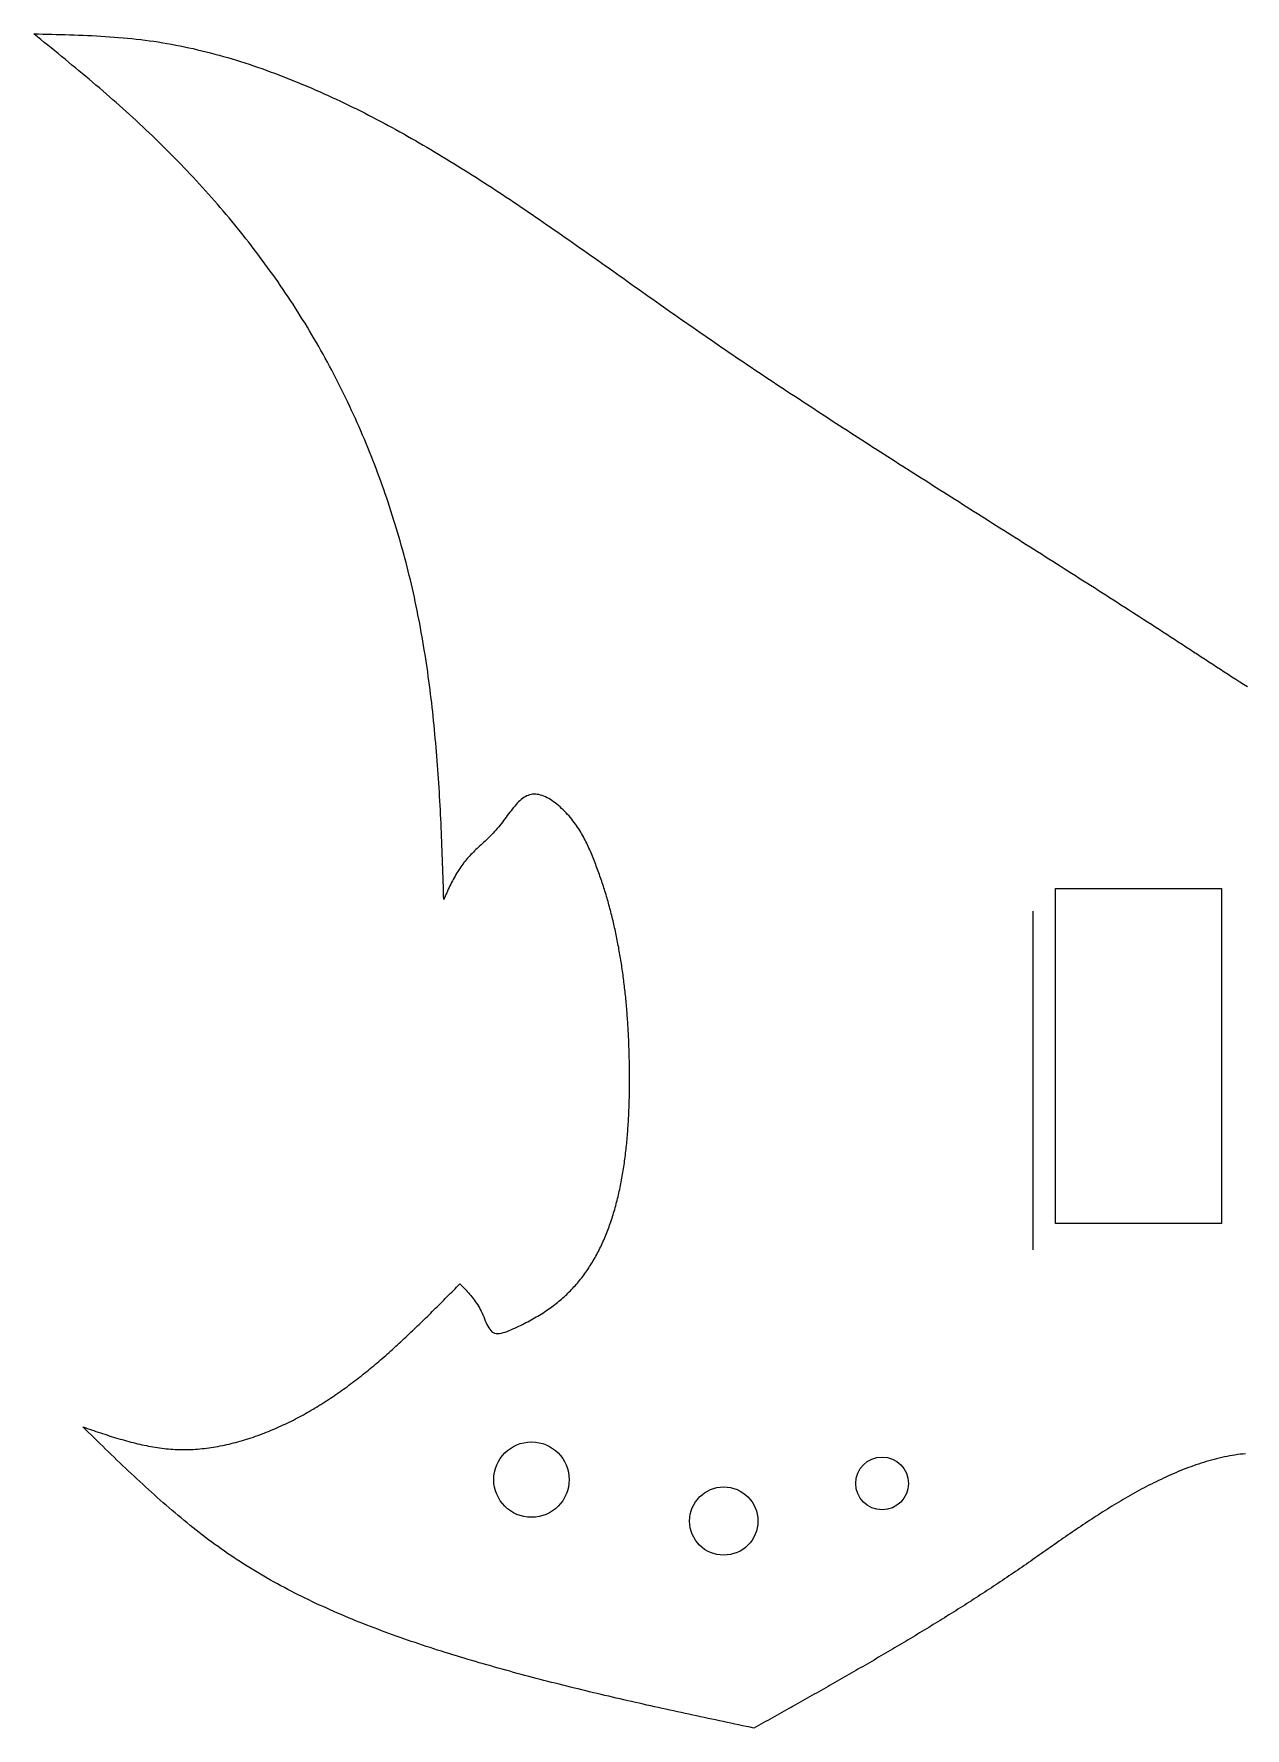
# Model space of a CAD drawing. Extents: x 19 to 405, y 18 to 182.
# Drawn here: x 18.6 to 136.4, y 17.5 to 182.4 of the extents above; entities that cross this region are included whole.
import ezdxf

# ---------------------------------------------------------------- set-up
doc = ezdxf.new("R2010")
doc.units = 0
doc.layers.get('0').update_dxf_attribs({"linetype": 'CONTINUOUS'})

msp = doc.modelspace()

# ---------------------------------------------------------------- linework, layer by layer
msp.add_line((115.8001, 97.0303), (115.8001, 64.063))
msp.add_lwpolyline([(134.1326, 66.6271), (118, 66.6271), (118, 99.2281), (134.1326, 99.2281)], close=True)
for points in [[(18.6379, 182.379, 0), (19.0725, 182.37, 0), (19.5072, 182.361, 0), (19.9418, 182.351, 0), (20.3763, 182.341, 0), (20.8107, 182.331, 0), (21.2451, 182.319, 0), (21.6794, 182.307, 0), (22.1135, 182.294, 0), (22.5475, 182.28, 0), (22.9813, 182.264, 0), (23.4149, 182.247, 0), (23.8483, 182.228, 0), (24.2815, 182.207, 0), (24.7144, 182.185, 0), (25.1471, 182.161, 0), (25.5795, 182.134, 0), (26.0115, 182.105, 0), (26.4433, 182.074, 0), (26.8748, 182.04, 0), (27.3058, 182.003, 0), (27.7365, 181.963, 0), (28.1668, 181.92, 0), (28.5967, 181.874, 0), (29.0262, 181.825, 0), (29.4552, 181.772, 0), (29.8837, 181.715, 0), (30.3118, 181.655, 0), (30.7393, 181.591, 0), (31.1663, 181.523, 0), (31.5928, 181.451, 0), (32.0187, 181.375, 0), (32.4441, 181.296, 0), (32.8689, 181.212, 0), (33.2931, 181.125, 0), (33.7167, 181.035, 0), (34.1397, 180.941, 0), (34.562, 180.843, 0), (34.9837, 180.742, 0), (35.4047, 180.638, 0), (35.8251, 180.53, 0), (36.2447, 180.42, 0), (36.6637, 180.305, 0), (37.082, 180.188, 0), (37.4995, 180.068, 0), (37.9162, 179.944, 0), (38.3323, 179.818, 0), (38.7475, 179.688, 0), (39.162, 179.556, 0), (39.5756, 179.421, 0), (39.9885, 179.283, 0), (40.4005, 179.142, 0), (40.8117, 178.998, 0), (41.222, 178.852, 0), (41.6314, 178.703, 0), (42.04, 178.552, 0), (42.4477, 178.399, 0), (42.8544, 178.242, 0), (43.2603, 178.084, 0), (43.6652, 177.923, 0), (44.0691, 177.76, 0), (44.4721, 177.595, 0), (44.8741, 177.427, 0), (45.2751, 177.257, 0), (45.6751, 177.086, 0), (46.074, 176.912, 0), (46.472, 176.736, 0), (46.8689, 176.559, 0), (47.2648, 176.379, 0), (47.6597, 176.198, 0), (48.0536, 176.015, 0), (48.4465, 175.83, 0), (48.8385, 175.643, 0), (49.2295, 175.455, 0), (49.6195, 175.264, 0), (50.0086, 175.072, 0), (50.3968, 174.878, 0), (50.7841, 174.683, 0), (51.1705, 174.486, 0), (51.5561, 174.287, 0), (51.9407, 174.087, 0), (52.3245, 173.885, 0), (52.7074, 173.681, 0), (53.0895, 173.476, 0), (53.4708, 173.27, 0), (53.8513, 173.062, 0), (54.2309, 172.853, 0), (54.6098, 172.642, 0), (54.9879, 172.43, 0), (55.3653, 172.216, 0), (55.7418, 172.001, 0), (56.1177, 171.785, 0), (56.4928, 171.567, 0), (56.8672, 171.348, 0), (57.2409, 171.128, 0), (57.6139, 170.907, 0), (57.9863, 170.684, 0), (58.3579, 170.46, 0), (58.7289, 170.235, 0), (59.0993, 170.009, 0), (59.469, 169.782, 0), (59.8382, 169.554, 0), (60.2067, 169.325, 0), (60.5746, 169.094, 0), (60.9419, 168.863, 0), (61.3087, 168.631, 0), (61.6749, 168.397, 0), (62.0405, 168.163, 0), (62.4056, 167.928, 0), (62.7702, 167.692, 0), (63.1343, 167.455, 0), (63.4979, 167.218, 0), (63.861, 166.979, 0), (64.2236, 166.74, 0), (64.5858, 166.5, 0), (64.9475, 166.259, 0), (65.3087, 166.017, 0), (65.6696, 165.775, 0), (66.03, 165.532, 0), (66.39, 165.289, 0), (66.7497, 165.045, 0), (67.1089, 164.8, 0), (67.4678, 164.555, 0), (67.8263, 164.309, 0), (68.1845, 164.063, 0), (68.5424, 163.816, 0), (68.8999, 163.569, 0), (69.2571, 163.321, 0), (69.6141, 163.073, 0), (69.9707, 162.825, 0), (70.3271, 162.576, 0), (70.6832, 162.327, 0), (71.0391, 162.077, 0), (71.3947, 161.827, 0), (71.7501, 161.577, 0), (72.1053, 161.327, 0), (72.4603, 161.076, 0), (72.8152, 160.826, 0), (73.1698, 160.575, 0), (73.5243, 160.324, 0), (73.8786, 160.073, 0), (74.2328, 159.822, 0), (74.5869, 159.57, 0), (74.9408, 159.319, 0), (75.2947, 159.068, 0), (75.6484, 158.816, 0), (76.0021, 158.565, 0), (76.3557, 158.314, 0), (76.7093, 158.063, 0), (77.0628, 157.812, 0), (77.4163, 157.561, 0), (77.7697, 157.31, 0), (78.1232, 157.059, 0), (78.4766, 156.809, 0), (78.8301, 156.559, 0), (79.1836, 156.309, 0), (79.5372, 156.059, 0), (79.8908, 155.81, 0), (80.2445, 155.561, 0), (80.5982, 155.313, 0), (80.952, 155.064, 0), (81.306, 154.817, 0), (81.66, 154.569, 0), (82.0142, 154.322, 0), (82.3685, 154.076, 0), (82.7229, 153.83, 0), (83.0775, 153.584, 0), (83.4322, 153.339, 0), (83.787, 153.094, 0), (84.1419, 152.85, 0), (84.497, 152.606, 0), (84.8522, 152.362, 0), (85.2075, 152.119, 0), (85.5629, 151.876, 0), (85.9185, 151.634, 0), (86.2742, 151.392, 0), (86.6301, 151.151, 0), (86.986, 150.909, 0), (87.3421, 150.669, 0), (87.6983, 150.428, 0), (88.0547, 150.188, 0), (88.4112, 149.948, 0), (88.7678, 149.709, 0), (89.1245, 149.47, 0), (89.4814, 149.231, 0), (89.8384, 148.992, 0), (90.1955, 148.754, 0), (90.5528, 148.516, 0), (90.9102, 148.279, 0), (91.2677, 148.041, 0), (91.6254, 147.804, 0), (91.9831, 147.568, 0), (92.3411, 147.331, 0), (92.6991, 147.095, 0), (93.0573, 146.859, 0), (93.4156, 146.623, 0), (93.774, 146.388, 0), (94.1326, 146.153, 0), (94.4913, 145.918, 0), (94.8502, 145.683, 0), (95.2091, 145.449, 0), (95.5682, 145.214, 0), (95.9275, 144.98, 0), (96.2868, 144.746, 0), (96.6463, 144.513, 0), (97.006, 144.279, 0), (97.3657, 144.046, 0), (97.7256, 143.813, 0), (98.0857, 143.58, 0), (98.4458, 143.347, 0), (98.8061, 143.114, 0), (99.1666, 142.882, 0), (99.5271, 142.65, 0), (99.8878, 142.417, 0), (100.249, 142.185, 0), (100.61, 141.953, 0), (100.971, 141.722, 0), (101.332, 141.49, 0), (101.693, 141.258, 0), (102.055, 141.027, 0), (102.417, 140.795, 0), (102.778, 140.564, 0), (103.14, 140.333, 0), (103.502, 140.102, 0), (103.864, 139.871, 0), (104.227, 139.64, 0), (104.589, 139.409, 0), (104.952, 139.178, 0), (105.315, 138.947, 0), (105.677, 138.716, 0), (106.04, 138.485, 0), (106.404, 138.254, 0), (106.767, 138.024, 0), (107.13, 137.793, 0), (107.494, 137.562, 0), (107.858, 137.331, 0), (108.221, 137.101, 0), (108.585, 136.87, 0), (108.949, 136.639, 0), (109.314, 136.408, 0), (109.678, 136.178, 0), (110.043, 135.947, 0), (110.407, 135.716, 0), (110.772, 135.485, 0), (111.137, 135.254, 0), (111.502, 135.023, 0), (111.867, 134.791, 0), (112.233, 134.56, 0), (112.598, 134.329, 0), (112.964, 134.097, 0), (113.33, 133.866, 0), (113.695, 133.634, 0), (114.062, 133.403, 0), (114.428, 133.171, 0), (114.794, 132.939, 0), (115.161, 132.707, 0), (115.527, 132.474, 0), (115.894, 132.242, 0), (116.261, 132.01, 0), (116.628, 131.777, 0), (116.995, 131.544, 0), (117.362, 131.311, 0), (117.73, 131.078, 0), (118.097, 130.844, 0), (118.465, 130.611, 0), (118.833, 130.377, 0), (119.201, 130.143, 0), (119.569, 129.909, 0), (119.938, 129.675, 0), (120.306, 129.44, 0), (120.675, 129.205, 0), (121.043, 128.97, 0), (121.412, 128.735, 0), (121.781, 128.5, 0), (122.15, 128.264, 0), (122.52, 128.028, 0), (122.889, 127.792, 0), (123.259, 127.555, 0), (123.629, 127.318, 0), (123.998, 127.081, 0), (124.368, 126.844, 0), (124.739, 126.606, 0), (125.109, 126.368, 0), (125.479, 126.13, 0), (125.85, 125.891, 0), (126.221, 125.653, 0), (126.592, 125.413, 0), (126.963, 125.174, 0), (127.334, 124.934, 0), (127.705, 124.694, 0), (128.077, 124.453, 0), (128.448, 124.212, 0), (128.82, 123.971, 0), (129.192, 123.729, 0), (129.564, 123.487, 0), (129.936, 123.245, 0), (130.309, 123.002, 0), (130.681, 122.758, 0), (131.054, 122.515, 0), (131.427, 122.271, 0), (131.8, 122.026, 0), (132.173, 121.781, 0), (132.546, 121.536, 0), (132.919, 121.291, 0), (133.293, 121.046, 0), (133.667, 120.801, 0), (134.042, 120.557, 0), (134.417, 120.314, 0), (134.792, 120.072, 0), (135.168, 119.831, 0), (135.544, 119.591, 0), (135.921, 119.353, 0), (136.299, 119.117, 0), (136.677, 118.883, 0)], [(58.4999, 98.1461, 0), (58.4878, 98.5831, 0), (58.4754, 99.0202, 0), (58.4626, 99.4571, 0), (58.4495, 99.894, 0), (58.4361, 100.331, 0), (58.4222, 100.768, 0), (58.4079, 101.204, 0), (58.3932, 101.641, 0), (58.3779, 102.078, 0), (58.3621, 102.514, 0), (58.3458, 102.951, 0), (58.329, 103.387, 0), (58.3115, 103.823, 0), (58.2934, 104.259, 0), (58.2747, 104.695, 0), (58.2552, 105.131, 0), (58.2351, 105.567, 0), (58.2143, 106.003, 0), (58.1927, 106.439, 0), (58.1703, 106.874, 0), (58.1471, 107.31, 0), (58.123, 107.745, 0), (58.0981, 108.18, 0), (58.0723, 108.615, 0), (58.0456, 109.05, 0), (58.0179, 109.485, 0), (57.9892, 109.919, 0), (57.9596, 110.354, 0), (57.9289, 110.788, 0), (57.8972, 111.222, 0), (57.8643, 111.656, 0), (57.8304, 112.09, 0), (57.7953, 112.523, 0), (57.7591, 112.957, 0), (57.7217, 113.39, 0), (57.683, 113.823, 0), (57.6432, 114.256, 0), (57.602, 114.689, 0), (57.5596, 115.121, 0), (57.5158, 115.554, 0), (57.4706, 115.986, 0), (57.4241, 116.418, 0), (57.3762, 116.849, 0), (57.3268, 117.281, 0), (57.276, 117.712, 0), (57.2237, 118.143, 0), (57.1699, 118.574, 0), (57.1145, 119.005, 0), (57.0576, 119.435, 0), (56.9991, 119.865, 0), (56.9389, 120.295, 0), (56.8771, 120.725, 0), (56.8136, 121.154, 0), (56.7484, 121.583, 0), (56.6815, 122.012, 0), (56.6128, 122.44, 0), (56.5424, 122.869, 0), (56.4701, 123.297, 0), (56.396, 123.725, 0), (56.32, 124.152, 0), (56.2421, 124.579, 0), (56.1623, 125.006, 0), (56.0806, 125.433, 0), (55.9968, 125.859, 0), (55.9111, 126.285, 0), (55.8233, 126.711, 0), (55.7335, 127.136, 0), (55.6416, 127.562, 0), (55.5476, 127.986, 0), (55.4515, 128.411, 0), (55.3534, 128.835, 0), (55.2531, 129.259, 0), (55.1507, 129.682, 0), (55.0462, 130.105, 0), (54.9396, 130.528, 0), (54.8309, 130.95, 0), (54.7202, 131.371, 0), (54.6074, 131.793, 0), (54.4924, 132.214, 0), (54.3754, 132.634, 0), (54.2563, 133.054, 0), (54.1352, 133.473, 0), (54.0119, 133.892, 0), (53.8866, 134.31, 0), (53.7592, 134.728, 0), (53.6297, 135.145, 0), (53.4981, 135.562, 0), (53.3645, 135.978, 0), (53.2288, 136.393, 0), (53.0911, 136.808, 0), (52.9512, 137.222, 0), (52.8094, 137.635, 0), (52.6654, 138.048, 0), (52.5194, 138.46, 0), (52.3713, 138.872, 0), (52.2212, 139.282, 0), (52.069, 139.692, 0), (51.9148, 140.101, 0), (51.7585, 140.51, 0), (51.6001, 140.918, 0), (51.4397, 141.325, 0), (51.2773, 141.731, 0), (51.1128, 142.136, 0), (50.9463, 142.541, 0), (50.7777, 142.944, 0), (50.6071, 143.347, 0), (50.4345, 143.749, 0), (50.2598, 144.15, 0), (50.083, 144.55, 0), (49.9043, 144.95, 0), (49.7235, 145.348, 0), (49.5407, 145.745, 0), (49.3558, 146.142, 0), (49.1689, 146.537, 0), (48.98, 146.932, 0), (48.7891, 147.325, 0), (48.5961, 147.718, 0), (48.4011, 148.109, 0), (48.2041, 148.5, 0), (48.0051, 148.889, 0), (47.8041, 149.277, 0), (47.601, 149.664, 0), (47.396, 150.05, 0), (47.1889, 150.435, 0), (46.9798, 150.819, 0), (46.7687, 151.202, 0), (46.5556, 151.584, 0), (46.3405, 151.964, 0), (46.1234, 152.343, 0), (45.9043, 152.721, 0), (45.6832, 153.098, 0), (45.4601, 153.473, 0), (45.235, 153.848, 0), (45.0079, 154.221, 0), (44.7788, 154.593, 0), (44.5477, 154.963, 0), (44.3147, 155.332, 0), (44.0797, 155.7, 0), (43.8428, 156.067, 0), (43.604, 156.432, 0), (43.3633, 156.796, 0), (43.1207, 157.159, 0), (42.8762, 157.521, 0), (42.6298, 157.881, 0), (42.3816, 158.24, 0), (42.1316, 158.598, 0), (41.8797, 158.954, 0), (41.6261, 159.309, 0), (41.3707, 159.663, 0), (41.1135, 160.016, 0), (40.8545, 160.367, 0), (40.5938, 160.717, 0), (40.3314, 161.066, 0), (40.0672, 161.413, 0), (39.8014, 161.759, 0), (39.5339, 162.104, 0), (39.2647, 162.447, 0), (38.9938, 162.79, 0), (38.7213, 163.131, 0), (38.4472, 163.47, 0), (38.1715, 163.808, 0), (37.8942, 164.145, 0), (37.6153, 164.481, 0), (37.3348, 164.816, 0), (37.0528, 165.149, 0), (36.7693, 165.48, 0), (36.4842, 165.811, 0), (36.1976, 166.14, 0), (35.9095, 166.468, 0), (35.62, 166.794, 0), (35.329, 167.12, 0), (35.0365, 167.443, 0), (34.7426, 167.766, 0), (34.4473, 168.087, 0), (34.1505, 168.407, 0), (33.8524, 168.726, 0), (33.5529, 169.043, 0), (33.2521, 169.359, 0), (32.9499, 169.674, 0), (32.6464, 169.987, 0), (32.3415, 170.299, 0), (32.0354, 170.61, 0), (31.728, 170.919, 0), (31.4193, 171.227, 0), (31.1093, 171.534, 0), (30.7981, 171.839, 0), (30.4857, 172.143, 0), (30.172, 172.446, 0), (29.8572, 172.747, 0), (29.5411, 173.047, 0), (29.2239, 173.346, 0), (28.9056, 173.643, 0), (28.5861, 173.939, 0), (28.2655, 174.234, 0), (27.9437, 174.527, 0), (27.6209, 174.819, 0), (27.2971, 175.11, 0), (26.9722, 175.399, 0), (26.6464, 175.688, 0), (26.3197, 175.975, 0), (25.992, 176.261, 0), (25.6636, 176.546, 0), (25.3343, 176.831, 0), (25.0042, 177.114, 0), (24.6734, 177.396, 0), (24.3419, 177.678, 0), (24.0098, 177.958, 0), (23.677, 178.238, 0), (23.3437, 178.517, 0), (23.0098, 178.796, 0), (22.6755, 179.074, 0), (22.3406, 179.351, 0), (22.0054, 179.628, 0), (21.6697, 179.905, 0), (21.3337, 180.181, 0), (20.9974, 180.456, 0), (20.6608, 180.732, 0), (20.324, 181.007, 0), (19.987, 181.281, 0), (19.6499, 181.556, 0), (19.3126, 181.83, 0), (18.9753, 182.105, 0), (18.6379, 182.379, 0)], [(60.0693, 60.7662, 0), (60.1896, 60.643, 0), (60.3097, 60.5195, 0), (60.4294, 60.3954, 0), (60.5486, 60.2705, 0), (60.6671, 60.1444, 0), (60.7846, 60.0169, 0), (60.901, 59.8877, 0), (61.0161, 59.7565, 0), (61.1298, 59.6229, 0), (61.2418, 59.4868, 0), (61.352, 59.3479, 0), (61.4602, 59.2057, 0), (61.5661, 59.0602, 0), (61.6697, 58.9109, 0), (61.7707, 58.7576, 0), (61.8689, 58.5999, 0), (61.9642, 58.4377, 0), (62.0563, 58.2707, 0), (62.1452, 58.0985, 0), (62.2306, 57.9208, 0), (62.3123, 57.7374, 0), (62.3911, 57.5498, 0), (62.4681, 57.3604, 0), (62.545, 57.172, 0), (62.6229, 56.9875, 0), (62.7034, 56.8094, 0), (62.7877, 56.6405, 0), (62.8773, 56.4836, 0), (62.9736, 56.3414, 0), (63.0778, 56.2166, 0), (63.1915, 56.1119, 0), (63.316, 56.03, 0), (63.4525, 55.9736, 0), (63.6009, 55.9423, 0), (63.7596, 55.9337, 0), (63.9274, 55.9453, 0), (64.1027, 55.9747, 0), (64.2841, 56.0192, 0), (64.4702, 56.0766, 0), (64.6594, 56.1442, 0), (64.8505, 56.2196, 0), (65.0419, 56.3003, 0), (65.2322, 56.3838, 0), (65.4203, 56.4682, 0), (65.6061, 56.5534, 0), (65.7896, 56.6393, 0), (65.9709, 56.7259, 0), (66.15, 56.8134, 0), (66.3268, 56.9016, 0), (66.5014, 56.9906, 0), (66.6739, 57.0804, 0), (66.8442, 57.171, 0), (67.0124, 57.2625, 0), (67.1784, 57.3548, 0), (67.3424, 57.4479, 0), (67.5043, 57.542, 0), (67.6641, 57.6369, 0), (67.8219, 57.7327, 0), (67.9777, 57.8295, 0), (68.1315, 57.9271, 0), (68.2833, 58.0257, 0), (68.4331, 58.1253, 0), (68.5811, 58.2258, 0), (68.7271, 58.3273, 0), (68.8712, 58.4299, 0), (69.0134, 58.5334, 0), (69.1538, 58.6379, 0), (69.2924, 58.7435, 0), (69.4291, 58.8501, 0), (69.5641, 58.9578, 0), (69.6972, 59.0666, 0), (69.8287, 59.1764, 0), (69.9584, 59.2874, 0), (70.0863, 59.3995, 0), (70.2126, 59.5127, 0), (70.3372, 59.627, 0), (70.4602, 59.7426, 0), (70.5815, 59.8593, 0), (70.7012, 59.9771, 0), (70.8193, 60.0962, 0), (70.9359, 60.2165, 0), (71.0509, 60.338, 0), (71.1643, 60.4607, 0), (71.2763, 60.5847, 0), (71.3868, 60.71, 0), (71.4958, 60.8366, 0), (71.6033, 60.9644, 0), (71.7094, 61.0935, 0), (71.814, 61.2238, 0), (71.9172, 61.3554, 0), (72.019, 61.4883, 0), (72.1194, 61.6223, 0), (72.2184, 61.7575, 0), (72.3159, 61.894, 0), (72.4121, 62.0316, 0), (72.5069, 62.1704, 0), (72.6004, 62.3103, 0), (72.6925, 62.4514, 0), (72.7832, 62.5936, 0), (72.8726, 62.737, 0), (72.9607, 62.8814, 0), (73.0474, 63.0269, 0), (73.1328, 63.1735, 0), (73.217, 63.3212, 0), (73.2998, 63.4699, 0), (73.3813, 63.6197, 0), (73.4616, 63.7705, 0), (73.5406, 63.9224, 0), (73.6183, 64.0752, 0), (73.6948, 64.229, 0), (73.77, 64.3838, 0), (73.844, 64.5396, 0), (73.9168, 64.6964, 0), (73.9883, 64.854, 0), (74.0587, 65.0126, 0), (74.1278, 65.1722, 0), (74.1958, 65.3326, 0), (74.2625, 65.4939, 0), (74.3282, 65.6562, 0), (74.3926, 65.8192, 0), (74.4559, 65.9832, 0), (74.518, 66.148, 0), (74.5791, 66.3136, 0), (74.6389, 66.48, 0), (74.6977, 66.6473, 0), (74.7554, 66.8153, 0), (74.8119, 66.9841, 0), (74.8674, 67.1537, 0), (74.9218, 67.324, 0), (74.9751, 67.4951, 0), (75.0273, 67.667, 0), (75.0785, 67.8395, 0), (75.1287, 68.0128, 0), (75.1778, 68.1867, 0), (75.2259, 68.3613, 0), (75.2729, 68.5366, 0), (75.319, 68.7126, 0), (75.364, 68.8892, 0), (75.4081, 69.0665, 0), (75.4512, 69.2443, 0), (75.4933, 69.4228, 0), (75.5344, 69.6018, 0), (75.5746, 69.7815, 0), (75.6138, 69.9617, 0), (75.6521, 70.1425, 0), (75.6895, 70.3238, 0), (75.7259, 70.5057, 0), (75.7614, 70.6881, 0), (75.7961, 70.871, 0), (75.8298, 71.0543, 0), (75.8626, 71.2382, 0), (75.8946, 71.4225, 0), (75.9257, 71.6073, 0), (75.9559, 71.7926, 0), (75.9853, 71.9783, 0), (76.0139, 72.1644, 0), (76.0416, 72.3509, 0), (76.0685, 72.5378, 0), (76.0946, 72.7251, 0), (76.1199, 72.9128, 0), (76.1444, 73.1008, 0), (76.1681, 73.2892, 0), (76.191, 73.4779, 0), (76.2131, 73.6669, 0), (76.2345, 73.8563, 0), (76.2552, 74.0459, 0), (76.2751, 74.2358, 0), (76.2942, 74.426, 0), (76.3127, 74.6165, 0), (76.3304, 74.8072, 0), (76.3474, 74.9981, 0), (76.3637, 75.1893, 0), (76.3794, 75.3807, 0), (76.3943, 75.5723, 0), (76.4086, 75.764, 0), (76.4222, 75.956, 0), (76.4352, 76.1481, 0), (76.4475, 76.3403, 0), (76.4592, 76.5327, 0), (76.4703, 76.7252, 0), (76.4807, 76.9178, 0), (76.4906, 77.1105, 0), (76.4998, 77.3033, 0), (76.5085, 77.4962, 0), (76.5165, 77.6891, 0), (76.524, 77.8821, 0), (76.531, 78.0751, 0), (76.5373, 78.2682, 0), (76.5432, 78.4613, 0), (76.5485, 78.6543, 0), (76.5532, 78.8474, 0), (76.5575, 79.0404, 0), (76.5612, 79.2334, 0), (76.5645, 79.4263, 0), (76.5672, 79.6192, 0), (76.5695, 79.812, 0), (76.5713, 80.0047, 0), (76.5726, 80.1973, 0), (76.5735, 80.3898, 0), (76.5739, 80.5821, 0), (76.5739, 80.7744, 0), (76.5735, 80.9665, 0), (76.5726, 81.1584, 0), (76.5713, 81.3501, 0), (76.5697, 81.5417, 0), (76.5676, 81.733, 0), (76.5651, 81.9242, 0), (76.5623, 82.1151, 0), (76.559, 82.3059, 0), (76.5554, 82.4964, 0), (76.5514, 82.6867, 0), (76.5469, 82.8768, 0), (76.5421, 83.0667, 0), (76.5368, 83.2564, 0), (76.5311, 83.4458, 0), (76.5251, 83.6351, 0), (76.5186, 83.8241, 0), (76.5117, 84.0129, 0), (76.5043, 84.2015, 0), (76.4966, 84.3898, 0), (76.4884, 84.578, 0), (76.4798, 84.7659, 0), (76.4708, 84.9536, 0), (76.4613, 85.141, 0), (76.4514, 85.3283, 0), (76.4411, 85.5153, 0), (76.4303, 85.702, 0), (76.4191, 85.8886, 0), (76.4074, 86.0749, 0), (76.3953, 86.2609, 0), (76.3827, 86.4468, 0), (76.3697, 86.6324, 0), (76.3562, 86.8177, 0), (76.3423, 87.0028, 0), (76.3279, 87.1877, 0), (76.3131, 87.3724, 0), (76.2978, 87.5567, 0), (76.282, 87.7409, 0), (76.2657, 87.9248, 0), (76.249, 88.1085, 0), (76.2318, 88.2919, 0), (76.2141, 88.475, 0), (76.196, 88.6579, 0), (76.1773, 88.8406, 0), (76.1582, 89.023, 0), (76.1386, 89.2052, 0), (76.1185, 89.3871, 0), (76.0979, 89.5687, 0), (76.0768, 89.7501, 0), (76.0552, 89.9312, 0), (76.0331, 90.1121, 0), (76.0105, 90.2927, 0), (75.9874, 90.473, 0), (75.9638, 90.6531, 0), (75.9397, 90.8329, 0), (75.915, 91.0125, 0), (75.8899, 91.1918, 0), (75.8642, 91.3708, 0), (75.838, 91.5495, 0), (75.8113, 91.728, 0), (75.7841, 91.9062, 0), (75.7563, 92.0842, 0), (75.7281, 92.2618, 0), (75.6992, 92.4392, 0), (75.6699, 92.6163, 0), (75.64, 92.7931, 0), (75.6095, 92.9697, 0), (75.5785, 93.1459, 0), (75.547, 93.3219, 0), (75.5149, 93.4976, 0), (75.4823, 93.6731, 0), (75.4491, 93.8482, 0), (75.4154, 94.023, 0), (75.3811, 94.1976, 0), (75.3462, 94.3719, 0), (75.3108, 94.5459, 0), (75.2748, 94.7195, 0), (75.2383, 94.8929, 0), (75.2012, 95.066, 0), (75.1635, 95.2389, 0), (75.1252, 95.4114, 0), (75.0863, 95.5836, 0), (75.0469, 95.7555, 0), (75.0069, 95.9271, 0), (74.9663, 96.0985, 0), (74.9251, 96.2695, 0), (74.8833, 96.4402, 0), (74.8409, 96.6106, 0), (74.798, 96.7807, 0), (74.7544, 96.9505, 0), (74.7102, 97.12, 0), (74.6655, 97.2892, 0), (74.6201, 97.458, 0), (74.5741, 97.6266, 0), (74.5275, 97.7949, 0), (74.4803, 97.9628, 0), (74.4324, 98.1304, 0), (74.384, 98.2977, 0), (74.3349, 98.4647, 0), (74.2852, 98.6314, 0), (74.2349, 98.7977, 0), (74.184, 98.9637, 0), (74.1324, 99.1294, 0), (74.0802, 99.2948, 0), (74.0273, 99.4599, 0), (73.9738, 99.6246, 0), (73.9197, 99.789, 0), (73.8649, 99.953, 0), (73.8095, 100.117, 0), (73.7534, 100.28, 0), (73.6967, 100.443, 0), (73.6393, 100.606, 0), (73.5813, 100.768, 0), (73.5226, 100.931, 0), (73.4633, 101.092, 0), (73.4032, 101.254, 0), (73.3426, 101.415, 0), (73.2812, 101.575, 0), (73.2192, 101.736, 0), (73.1565, 101.896, 0), (73.0931, 102.056, 0), (73.0291, 102.215, 0), (72.9643, 102.374, 0), (72.8989, 102.533, 0), (72.8328, 102.691, 0), (72.7657, 102.849, 0), (72.6976, 103.006, 0), (72.6283, 103.164, 0), (72.5574, 103.321, 0), (72.485, 103.478, 0), (72.4107, 103.635, 0), (72.3344, 103.791, 0), (72.2558, 103.947, 0), (72.1749, 104.104, 0), (72.0913, 104.26, 0), (72.005, 104.416, 0), (71.9157, 104.571, 0), (71.8232, 104.727, 0), (71.7274, 104.883, 0), (71.6281, 105.039, 0), (71.525, 105.195, 0), (71.418, 105.35, 0), (71.3068, 105.506, 0), (71.1914, 105.662, 0), (71.0715, 105.818, 0), (70.947, 105.974, 0), (70.818, 106.13, 0), (70.685, 106.285, 0), (70.5481, 106.438, 0), (70.4076, 106.589, 0), (70.2639, 106.738, 0), (70.1172, 106.884, 0), (69.9678, 107.027, 0), (69.816, 107.165, 0), (69.662, 107.299, 0), (69.5062, 107.428, 0), (69.3488, 107.551, 0), (69.1902, 107.668, 0), (69.0306, 107.779, 0), (68.8702, 107.882, 0), (68.7094, 107.978, 0), (68.5485, 108.066, 0), (68.3878, 108.145, 0), (68.2275, 108.214, 0), (68.0678, 108.274, 0), (67.9092, 108.324, 0), (67.7519, 108.363, 0), (67.5961, 108.391, 0), (67.4422, 108.406, 0), (67.2904, 108.41, 0), (67.1411, 108.401, 0), (66.9945, 108.378, 0), (66.8506, 108.342, 0), (66.7095, 108.293, 0), (66.571, 108.232, 0), (66.4348, 108.159, 0), (66.3008, 108.076, 0), (66.1688, 107.982, 0), (66.0388, 107.879, 0), (65.9104, 107.768, 0), (65.7836, 107.648, 0), (65.6582, 107.521, 0), (65.5341, 107.388, 0), (65.4109, 107.248, 0), (65.2887, 107.103, 0), (65.1672, 106.954, 0), (65.0463, 106.801, 0), (64.9258, 106.644, 0), (64.8055, 106.485, 0), (64.6854, 106.324, 0), (64.5651, 106.162, 0), (64.4446, 106, 0), (64.3236, 105.838, 0), (64.2021, 105.677, 0), (64.0798, 105.517, 0), (63.9567, 105.36, 0), (63.8325, 105.205, 0), (63.707, 105.055, 0), (63.5802, 104.908, 0), (63.4523, 104.766, 0), (63.3234, 104.627, 0), (63.1937, 104.491, 0), (63.0633, 104.358, 0), (62.9325, 104.228, 0), (62.8013, 104.101, 0), (62.6699, 103.975, 0), (62.5386, 103.851, 0), (62.4075, 103.729, 0), (62.2767, 103.608, 0), (62.1464, 103.488, 0), (62.0168, 103.369, 0), (61.888, 103.25, 0), (61.7603, 103.132, 0), (61.6337, 103.013, 0), (61.5085, 102.893, 0), (61.3848, 102.773, 0), (61.2628, 102.651, 0), (61.1426, 102.529, 0), (61.0244, 102.404, 0), (60.9084, 102.278, 0), (60.7948, 102.15, 0), (60.6836, 102.019, 0), (60.5749, 101.885, 0), (60.4685, 101.749, 0), (60.3644, 101.611, 0), (60.2624, 101.471, 0), (60.1627, 101.329, 0), (60.0649, 101.184, 0), (59.9692, 101.038, 0), (59.8753, 100.889, 0), (59.7833, 100.739, 0), (59.693, 100.587, 0), (59.6045, 100.433, 0), (59.5175, 100.278, 0), (59.4321, 100.121, 0), (59.3481, 99.9629, 0), (59.2655, 99.8032, 0), (59.1843, 99.6422, 0), (59.1042, 99.48, 0), (59.0254, 99.3165, 0), (58.9476, 99.152, 0), (58.8709, 98.9865, 0), (58.7951, 98.82, 0), (58.7201, 98.6527, 0), (58.646, 98.4845, 0), (58.5726, 98.3156, 0), (58.4999, 98.1461, 0)], [(23.4043, 46.8467, 0), (23.6163, 46.774, 0), (23.8283, 46.7015, 0), (24.0404, 46.629, 0), (24.2524, 46.5568, 0), (24.4645, 46.4849, 0), (24.6766, 46.4133, 0), (24.8887, 46.3421, 0), (25.1009, 46.2715, 0), (25.3131, 46.2013, 0), (25.5254, 46.1318, 0), (25.7377, 46.063, 0), (25.9501, 45.995, 0), (26.1626, 45.9278, 0), (26.3751, 45.8615, 0), (26.5878, 45.7962, 0), (26.8005, 45.732, 0), (27.0133, 45.6688, 0), (27.2263, 45.6069, 0), (27.4393, 45.5462, 0), (27.6525, 45.4868, 0), (27.8658, 45.4288, 0), (28.0792, 45.3723, 0), (28.2927, 45.3173, 0), (28.5064, 45.264, 0), (28.7202, 45.2123, 0), (28.9342, 45.1623, 0), (29.1483, 45.1142, 0), (29.3626, 45.0679, 0), (29.5771, 45.0236, 0), (29.7917, 44.9814, 0), (30.0065, 44.9412, 0), (30.2216, 44.9032, 0), (30.4368, 44.8674, 0), (30.6522, 44.8339, 0), (30.8678, 44.8028, 0), (31.0836, 44.7741, 0), (31.2997, 44.7479, 0), (31.5159, 44.7244, 0), (31.7324, 44.7035, 0), (31.9492, 44.6853, 0), (32.1661, 44.6698, 0), (32.3834, 44.6573, 0), (32.6009, 44.6477, 0), (32.8186, 44.641, 0), (33.0366, 44.6373, 0), (33.2547, 44.6366, 0), (33.4731, 44.6387, 0), (33.6916, 44.6436, 0), (33.9102, 44.6514, 0), (34.129, 44.6619, 0), (34.3478, 44.6751, 0), (34.5667, 44.6911, 0), (34.7856, 44.7097, 0), (35.0046, 44.7309, 0), (35.2235, 44.7548, 0), (35.4423, 44.7812, 0), (35.6611, 44.8101, 0), (35.8798, 44.8414, 0), (36.0984, 44.8753, 0), (36.3168, 44.9115, 0), (36.5351, 44.9501, 0), (36.7532, 44.9911, 0), (36.971, 45.0343, 0), (37.1886, 45.0799, 0), (37.406, 45.1276, 0), (37.623, 45.1776, 0), (37.8397, 45.2297, 0), (38.0561, 45.2839, 0), (38.2721, 45.3402, 0), (38.4877, 45.3986, 0), (38.7029, 45.459, 0), (38.9177, 45.5213, 0), (39.132, 45.5856, 0), (39.3457, 45.6518, 0), (39.559, 45.7199, 0), (39.7717, 45.7898, 0), (39.9839, 45.8616, 0), (40.1954, 45.935, 0), (40.4064, 46.0102, 0), (40.6166, 46.0871, 0), (40.8263, 46.1657, 0), (41.0352, 46.2458, 0), (41.2434, 46.3276, 0), (41.4508, 46.4109, 0), (41.6575, 46.4957, 0), (41.8634, 46.582, 0), (42.0685, 46.6697, 0), (42.2727, 46.7588, 0), (42.4761, 46.8493, 0), (42.6785, 46.9412, 0), (42.8801, 47.0343, 0), (43.0808, 47.1288, 0), (43.2806, 47.2245, 0), (43.4796, 47.3215, 0), (43.6777, 47.4198, 0), (43.875, 47.5194, 0), (44.0714, 47.6201, 0), (44.2671, 47.7221, 0), (44.4619, 47.8254, 0), (44.6559, 47.9298, 0), (44.8491, 48.0354, 0), (45.0415, 48.1422, 0), (45.2331, 48.2501, 0), (45.424, 48.3592, 0), (45.6141, 48.4695, 0), (45.8034, 48.5808, 0), (45.992, 48.6933, 0), (46.1798, 48.8069, 0), (46.367, 48.9215, 0), (46.5534, 49.0372, 0), (46.7391, 49.154, 0), (46.9241, 49.2718, 0), (47.1084, 49.3907, 0), (47.292, 49.5106, 0), (47.4749, 49.6314, 0), (47.6572, 49.7533, 0), (47.8388, 49.8762, 0), (48.0198, 50, 0), (48.2001, 50.1247, 0), (48.3798, 50.2504, 0), (48.5589, 50.3771, 0), (48.7373, 50.5046, 0), (48.9152, 50.6331, 0), (49.0925, 50.7624, 0), (49.2691, 50.8926, 0), (49.4452, 51.0237, 0), (49.6207, 51.1556, 0), (49.7957, 51.2884, 0), (49.9701, 51.4219, 0), (50.144, 51.5563, 0), (50.3173, 51.6915, 0), (50.4901, 51.8275, 0), (50.6624, 51.9642, 0), (50.8341, 52.1017, 0), (51.0054, 52.24, 0), (51.1762, 52.3789, 0), (51.3465, 52.5186, 0), (51.5163, 52.659, 0), (51.6857, 52.8001, 0), (51.8546, 52.9419, 0), (52.0231, 53.0843, 0), (52.1911, 53.2274, 0), (52.3587, 53.3711, 0), (52.5258, 53.5154, 0), (52.6926, 53.6604, 0), (52.8589, 53.806, 0), (53.0249, 53.9521, 0), (53.1905, 54.0988, 0), (53.3557, 54.2461, 0), (53.5205, 54.394, 0), (53.6849, 54.5423, 0), (53.8491, 54.6912, 0), (54.0128, 54.8406, 0), (54.1763, 54.9905, 0), (54.3394, 55.1409, 0), (54.5022, 55.2918, 0), (54.6647, 55.4431, 0), (54.8269, 55.5948, 0), (54.9888, 55.747, 0), (55.1504, 55.8996, 0), (55.3118, 56.0526, 0), (55.4728, 56.206, 0), (55.6337, 56.3598, 0), (55.7943, 56.5139, 0), (55.9546, 56.6684, 0), (56.1147, 56.8233, 0), (56.2746, 56.9784, 0), (56.4343, 57.1339, 0), (56.5938, 57.2897, 0), (56.7531, 57.4457, 0), (56.9122, 57.6021, 0), (57.0712, 57.7587, 0), (57.2299, 57.9155, 0), (57.3886, 58.0726, 0), (57.547, 58.2299, 0), (57.7053, 58.3874, 0), (57.8635, 58.5451, 0), (58.0216, 58.703, 0), (58.1796, 58.861, 0), (58.3374, 59.0193, 0), (58.4952, 59.1776, 0), (58.6528, 59.3361, 0), (58.8104, 59.4947, 0), (58.9679, 59.6534, 0), (59.1254, 59.8122, 0), (59.2828, 59.9711, 0), (59.4402, 60.13, 0), (59.5975, 60.289, 0), (59.7548, 60.4481, 0), (59.9121, 60.6071, 0), (60.0693, 60.7662, 0)], [(88.668, 17.5423, 0), (88.2961, 17.6212, 0), (87.9242, 17.7001, 0), (87.5523, 17.779, 0), (87.1803, 17.8579, 0), (86.8084, 17.9369, 0), (86.4365, 18.0159, 0), (86.0646, 18.095, 0), (85.6927, 18.1742, 0), (85.3208, 18.2535, 0), (84.949, 18.3328, 0), (84.5771, 18.4123, 0), (84.2052, 18.4919, 0), (83.8334, 18.5716, 0), (83.4616, 18.6515, 0), (83.0898, 18.7315, 0), (82.718, 18.8117, 0), (82.3462, 18.8921, 0), (81.9745, 18.9726, 0), (81.6027, 19.0534, 0), (81.231, 19.1343, 0), (80.8593, 19.2155, 0), (80.4877, 19.2969, 0), (80.116, 19.3786, 0), (79.7444, 19.4605, 0), (79.3728, 19.5426, 0), (79.0012, 19.6251, 0), (78.6297, 19.7078, 0), (78.2582, 19.7908, 0), (77.8867, 19.8741, 0), (77.5153, 19.9578, 0), (77.1439, 20.0418, 0), (76.7725, 20.1261, 0), (76.4012, 20.2107, 0), (76.0299, 20.2958, 0), (75.6586, 20.3812, 0), (75.2874, 20.467, 0), (74.9162, 20.5532, 0), (74.5451, 20.6398, 0), (74.174, 20.7268, 0), (73.8029, 20.8142, 0), (73.4319, 20.9021, 0), (73.061, 20.9904, 0), (72.6901, 21.0792, 0), (72.3192, 21.1685, 0), (71.9484, 21.2582, 0), (71.5776, 21.3484, 0), (71.2069, 21.4392, 0), (70.8362, 21.5305, 0), (70.4656, 21.6222, 0), (70.0951, 21.7146, 0), (69.7246, 21.8074, 0), (69.3541, 21.9009, 0), (68.9837, 21.9949, 0), (68.6134, 22.0895, 0), (68.2431, 22.1847, 0), (67.8729, 22.2805, 0), (67.5028, 22.3769, 0), (67.1327, 22.4739, 0), (66.7627, 22.5716, 0), (66.3928, 22.6699, 0), (66.0229, 22.7688, 0), (65.6531, 22.8685, 0), (65.2833, 22.9688, 0), (64.9137, 23.0698, 0), (64.5441, 23.1716, 0), (64.1745, 23.274, 0), (63.8051, 23.3772, 0), (63.4357, 23.481, 0), (63.0664, 23.5857, 0), (62.6972, 23.6911, 0), (62.328, 23.7973, 0), (61.959, 23.9042, 0), (61.59, 24.012, 0), (61.2211, 24.1205, 0), (60.8523, 24.2299, 0), (60.4835, 24.3401, 0), (60.115, 24.4511, 0), (59.7465, 24.563, 0), (59.3782, 24.6758, 0), (59.0101, 24.7896, 0), (58.6423, 24.9043, 0), (58.2746, 25.0199, 0), (57.9072, 25.1366, 0), (57.5401, 25.2542, 0), (57.1733, 25.3729, 0), (56.8068, 25.4926, 0), (56.4407, 25.6134, 0), (56.0749, 25.7353, 0), (55.7095, 25.8583, 0), (55.3446, 25.9824, 0), (54.98, 26.1077, 0), (54.6159, 26.2342, 0), (54.2523, 26.3619, 0), (53.8892, 26.4908, 0), (53.5266, 26.621, 0), (53.1646, 26.7524, 0), (52.8031, 26.8851, 0), (52.4422, 27.0191, 0), (52.0819, 27.1545, 0), (51.7223, 27.2912, 0), (51.3633, 27.4293, 0), (51.0049, 27.5688, 0), (50.6473, 27.7097, 0), (50.2904, 27.8521, 0), (49.9342, 27.9959, 0), (49.5788, 28.1412, 0), (49.2242, 28.288, 0), (48.8704, 28.4363, 0), (48.5175, 28.5862, 0), (48.1653, 28.7377, 0), (47.8141, 28.8908, 0), (47.4637, 29.0454, 0), (47.1143, 29.2018, 0), (46.7658, 29.3597, 0), (46.4183, 29.5194, 0), (46.0717, 29.6808, 0), (45.7262, 29.8439, 0), (45.3817, 30.0087, 0), (45.0382, 30.1753, 0), (44.6958, 30.3437, 0), (44.3545, 30.5139, 0), (44.0143, 30.6859, 0), (43.6753, 30.8598, 0), (43.3374, 31.0356, 0), (43.0007, 31.2133, 0), (42.6652, 31.3929, 0), (42.331, 31.5744, 0), (41.998, 31.7579, 0), (41.6662, 31.9434, 0), (41.3358, 32.1309, 0), (41.0067, 32.3204, 0), (40.6789, 32.512, 0), (40.3524, 32.7057, 0), (40.0274, 32.9014, 0), (39.7037, 33.0993, 0), (39.3815, 33.2993, 0), (39.0607, 33.5014, 0), (38.7414, 33.7058, 0), (38.4236, 33.9123, 0), (38.1073, 34.1211, 0), (37.7926, 34.3321, 0), (37.4794, 34.5454, 0), (37.1677, 34.761, 0), (36.8575, 34.9787, 0), (36.5489, 35.1986, 0), (36.2416, 35.4205, 0), (35.9358, 35.6446, 0), (35.6314, 35.8706, 0), (35.3283, 36.0987, 0), (35.0266, 36.3286, 0), (34.7261, 36.5604, 0), (34.4269, 36.7941, 0), (34.1289, 37.0295, 0), (33.8321, 37.2667, 0), (33.5365, 37.5056, 0), (33.242, 37.7461, 0), (32.9487, 37.9882, 0), (32.6563, 38.2319, 0), (32.3651, 38.4771, 0), (32.0748, 38.7237, 0), (31.7855, 38.9718, 0), (31.4972, 39.2213, 0), (31.2097, 39.472, 0), (30.9232, 39.7241, 0), (30.6375, 39.9774, 0), (30.3526, 40.2318, 0), (30.0685, 40.4875, 0), (29.7852, 40.7442, 0), (29.5025, 41.002, 0), (29.2206, 41.2607, 0), (28.9393, 41.5205, 0), (28.6587, 41.7811, 0), (28.3787, 42.0427, 0), (28.0992, 42.305, 0), (27.8203, 42.5681, 0), (27.5418, 42.832, 0), (27.2639, 43.0966, 0), (26.9863, 43.3617, 0), (26.7092, 43.6275, 0), (26.4325, 43.8939, 0), (26.1561, 44.1607, 0), (25.88, 44.428, 0), (25.6042, 44.6957, 0), (25.3287, 44.9638, 0), (25.0534, 45.2321, 0), (24.7783, 45.5008, 0), (24.5033, 45.7697, 0), (24.2284, 46.0388, 0), (23.9537, 46.308, 0), (23.679, 46.5773, 0), (23.4043, 46.8467, 0)], [(136.474, 44.234, 0), (136.219, 44.2098, 0), (135.964, 44.1814, 0), (135.709, 44.149, 0), (135.454, 44.1125, 0), (135.199, 44.0722, 0), (134.944, 44.0281, 0), (134.69, 43.9803, 0), (134.436, 43.9289, 0), (134.182, 43.874, 0), (133.929, 43.8157, 0), (133.676, 43.7541, 0), (133.423, 43.6892, 0), (133.171, 43.6212, 0), (132.919, 43.5501, 0), (132.667, 43.4761, 0), (132.417, 43.3993, 0), (132.166, 43.3197, 0), (131.917, 43.2374, 0), (131.668, 43.1525, 0), (131.419, 43.0652, 0), (131.172, 42.9755, 0), (130.925, 42.8835, 0), (130.679, 42.7892, 0), (130.433, 42.6929, 0), (130.189, 42.5946, 0), (129.945, 42.4943, 0), (129.702, 42.3922, 0), (129.461, 42.2884, 0), (129.22, 42.1829, 0), (128.98, 42.0759, 0), (128.741, 41.9674, 0), (128.503, 41.8575, 0), (128.267, 41.7462, 0), (128.031, 41.6335, 0), (127.796, 41.5194, 0), (127.562, 41.4041, 0), (127.329, 41.2874, 0), (127.097, 41.1694, 0), (126.866, 41.0502, 0), (126.636, 40.9298, 0), (126.406, 40.8082, 0), (126.178, 40.6854, 0), (125.95, 40.5615, 0), (125.723, 40.4365, 0), (125.497, 40.3104, 0), (125.271, 40.1832, 0), (125.046, 40.055, 0), (124.822, 39.9258, 0), (124.599, 39.7957, 0), (124.376, 39.6645, 0), (124.154, 39.5325, 0), (123.933, 39.3995, 0), (123.712, 39.2657, 0), (123.492, 39.131, 0), (123.272, 38.9956, 0), (123.053, 38.8593, 0), (122.835, 38.7223, 0), (122.617, 38.5845, 0), (122.4, 38.446, 0), (122.183, 38.3068, 0), (121.966, 38.167, 0), (121.75, 38.0266, 0), (121.535, 37.8855, 0), (121.319, 37.7439, 0), (121.105, 37.6017, 0), (120.89, 37.459, 0), (120.676, 37.3158, 0), (120.462, 37.1721, 0), (120.249, 37.028, 0), (120.036, 36.8835, 0), (119.823, 36.7386, 0), (119.611, 36.5933, 0), (119.398, 36.4477, 0), (119.186, 36.3018, 0), (118.974, 36.1556, 0), (118.763, 36.0091, 0), (118.551, 35.8624, 0), (118.34, 35.7155, 0), (118.128, 35.5685, 0), (117.917, 35.4213, 0), (117.706, 35.2739, 0), (117.495, 35.1265, 0), (117.284, 34.979, 0), (117.073, 34.8315, 0), (116.862, 34.6839, 0), (116.652, 34.5364, 0), (116.441, 34.3889, 0), (116.23, 34.2415, 0), (116.019, 34.0942, 0), (115.808, 33.9469, 0), (115.596, 33.7999, 0), (115.385, 33.653, 0), (115.174, 33.5063, 0), (114.962, 33.3598, 0), (114.75, 33.2136, 0), (114.538, 33.0677, 0), (114.326, 32.922, 0), (114.114, 32.7767, 0), (113.901, 32.6318, 0), (113.688, 32.4871, 0), (113.475, 32.3428, 0), (113.262, 32.1988, 0), (113.048, 32.0552, 0), (112.835, 31.9118, 0), (112.621, 31.7688, 0), (112.406, 31.626, 0), (112.192, 31.4836, 0), (111.977, 31.3415, 0), (111.763, 31.1997, 0), (111.548, 31.0581, 0), (111.332, 30.9169, 0), (111.117, 30.776, 0), (110.901, 30.6353, 0), (110.686, 30.495, 0), (110.47, 30.3549, 0), (110.253, 30.2151, 0), (110.037, 30.0756, 0), (109.82, 29.9363, 0), (109.604, 29.7974, 0), (109.387, 29.6587, 0), (109.169, 29.5203, 0), (108.952, 29.3821, 0), (108.735, 29.2442, 0), (108.517, 29.1065, 0), (108.299, 28.9692, 0), (108.081, 28.832, 0), (107.863, 28.6951, 0), (107.644, 28.5585, 0), (107.426, 28.4221, 0), (107.207, 28.2859, 0), (106.988, 28.15, 0), (106.769, 28.0143, 0), (106.55, 27.8789, 0), (106.331, 27.7437, 0), (106.111, 27.6087, 0), (105.891, 27.4739, 0), (105.672, 27.3394, 0), (105.452, 27.2051, 0), (105.231, 27.0709, 0), (105.011, 26.937, 0), (104.791, 26.8033, 0), (104.57, 26.6699, 0), (104.349, 26.5366, 0), (104.129, 26.4035, 0), (103.908, 26.2706, 0), (103.687, 26.1379, 0), (103.465, 26.0054, 0), (103.244, 25.8731, 0), (103.022, 25.741, 0), (102.801, 25.6091, 0), (102.579, 25.4773, 0), (102.357, 25.3458, 0), (102.135, 25.2144, 0), (101.913, 25.0831, 0), (101.691, 24.9521, 0), (101.468, 24.8212, 0), (101.246, 24.6905, 0), (101.023, 24.5599, 0), (100.801, 24.4295, 0), (100.578, 24.2992, 0), (100.355, 24.1691, 0), (100.132, 24.0392, 0), (99.9087, 23.9094, 0), (99.6855, 23.7797, 0), (99.4622, 23.6502, 0), (99.2388, 23.5208, 0), (99.0153, 23.3916, 0), (98.7917, 23.2624, 0), (98.5681, 23.1335, 0), (98.3443, 23.0046, 0), (98.1205, 22.8759, 0), (97.8965, 22.7472, 0), (97.6725, 22.6187, 0), (97.4484, 22.4904, 0), (97.2242, 22.3621, 0), (97, 22.2339, 0), (96.7757, 22.1059, 0), (96.5513, 21.9779, 0), (96.3268, 21.8501, 0), (96.1023, 21.7223, 0), (95.8777, 21.5946, 0), (95.6531, 21.4671, 0), (95.4283, 21.3396, 0), (95.2036, 21.2122, 0), (94.9787, 21.0849, 0), (94.7538, 20.9577, 0), (94.5289, 20.8305, 0), (94.3039, 20.7034, 0), (94.0788, 20.5764, 0), (93.8538, 20.4495, 0), (93.6286, 20.3226, 0), (93.4034, 20.1958, 0), (93.1782, 20.0691, 0), (92.9529, 19.9424, 0), (92.7276, 19.8157, 0), (92.5023, 19.6891, 0), (92.2769, 19.5626, 0), (92.0515, 19.4361, 0), (91.8261, 19.3097, 0), (91.6006, 19.1833, 0), (91.3752, 19.0569, 0), (91.1496, 18.9306, 0), (90.9241, 18.8043, 0), (90.6986, 18.678, 0), (90.473, 18.5517, 0), (90.2474, 18.4255, 0), (90.0218, 18.2993, 0), (89.7962, 18.1731, 0), (89.5706, 18.0469, 0), (89.3449, 17.9208, 0), (89.1193, 17.7946, 0), (88.8937, 17.6685, 0), (88.668, 17.5423, 0)]]:
    msp.add_polyline3d(points)
for centre, radius in [((67.0357, 41.7184), 3.6665), ((101.1341, 41.3521), 2.5666), ((85.7348, 37.6891), 3.3201)]:
    msp.add_circle(centre, radius)

doc.saveas('drawing.dxf')
